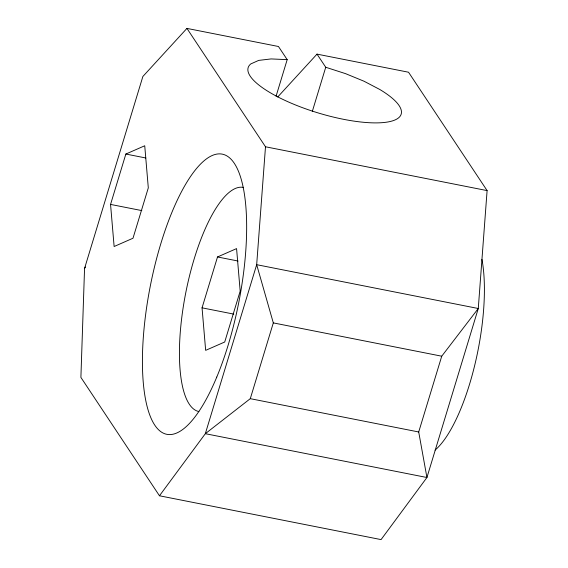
<?xml version="1.0" encoding="UTF-8"?>
<svg xmlns="http://www.w3.org/2000/svg" width="568" height="568" viewBox="0 0 568 568"><rect width="100%" height="100%" fill="white"/><g stroke="black" fill="none" stroke-linecap="round" stroke-linejoin="round"><path stroke-width="0.85" d="M276.091 96.155L287.188 59.64L278.462 46.498L186.936 28.4L142.873 76.488L84.554 268.437L80.897 377.4L159.466 495.779L381.064 539.6L426.93 477.51L478.277 308.502L487.103 190.599L408.534 72.221L317.008 54.123L277.709 97.007M186.936 28.4L265.497 146.778L256.679 264.681L205.332 433.689L159.466 495.779M110.554 204.416L125.855 154.042L144.733 145.763L148.305 187.859L132.997 238.233L114.125 246.512L110.554 204.416L141.837 210.6M202.052 307.835L217.508 256.963L236.572 248.599L240.179 291.121L224.722 342L205.659 350.357L202.052 307.835L233.789 314.111M312.315 111.42L325.734 67.265L317.008 54.123M250.289 398.672L273.314 322.894L256.679 264.681L478.277 308.502L441.734 356.2L418.708 431.978L426.93 477.51L205.332 433.689L250.289 398.672L418.708 431.978M84.554 268.437L85.519 266.974M287.188 59.64L271.113 58.93L258.688 60.4L250.758 63.943A79.974 22.983 16.9 0 0 343.526 119.308A79.974 22.983 16.9 0 0 379.729 89.446L363.989 81.217L345.571 73.655L325.734 67.265M265.497 146.778L487.103 190.599M125.855 154.042L145.841 157.989M217.508 256.963L238.099 261.031M273.314 322.894L441.734 356.2M198.878 411.537A114.246 35.99 -78.8 0 1 185.864 292.25A114.246 35.99 -78.8 0 1 243.352 187.419M481.934 259.384A114.246 35.99 -78.8 0 1 474.465 366.332A114.246 35.99 -78.8 0 1 435.067 450.112M216.756 377.095A142.809 44.986 -78.8 0 0 224.218 154.673A142.809 44.986 -78.8 0 0 142.596 350.889A142.809 44.986 -78.8 0 0 216.756 377.095"/></g></svg>
